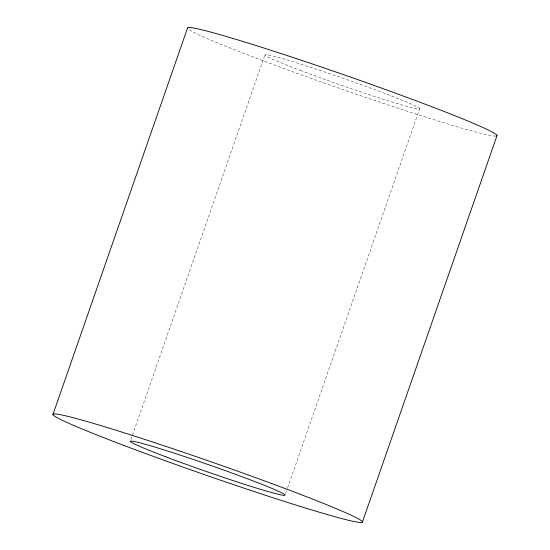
<?xml version="1.0" encoding="UTF-8"?>
<svg xmlns="http://www.w3.org/2000/svg" width="550" height="550" viewBox="0 0 550 550"><rect width="100%" height="100%" fill="white"/><g stroke="black" fill="none" stroke-linecap="round" stroke-linejoin="round"><path stroke-width="0.41" stroke-dasharray="2.75 2.06" d="M130.914 439.684L264.914 54.883M285.649 493.494L287.341 488.634M287.623 487.822L419.65 108.694M495.88 136.077A163.831 7.143 19.2 0 1 340.106 88.598A163.831 7.143 19.2 0 1 188.217 28.957M300.314 70.386A81.916 3.575 19.2 0 0 419.554 108.831A81.916 3.575 19.2 0 0 306.982 66.158A81.916 3.575 19.2 0 0 300.314 70.386"/><path stroke-width="0.82" d="M52.986 414.404L187.55 27.981M362.45 522.019L497.014 135.596M187.584 28.194A163.831 7.143 19.2 0 1 344.458 74.979A163.831 7.143 19.2 0 1 496.822 135.871M123.777 445.397A163.831 7.143 19.2 0 0 362.257 522.287A163.831 7.143 19.2 0 0 137.115 436.941A163.831 7.143 19.2 0 0 123.777 445.397M165.749 456.803A81.916 3.575 19.2 0 0 284.989 495.248A81.916 3.575 19.2 0 0 172.418 452.574A81.916 3.575 19.2 0 0 165.749 456.803"/></g></svg>
